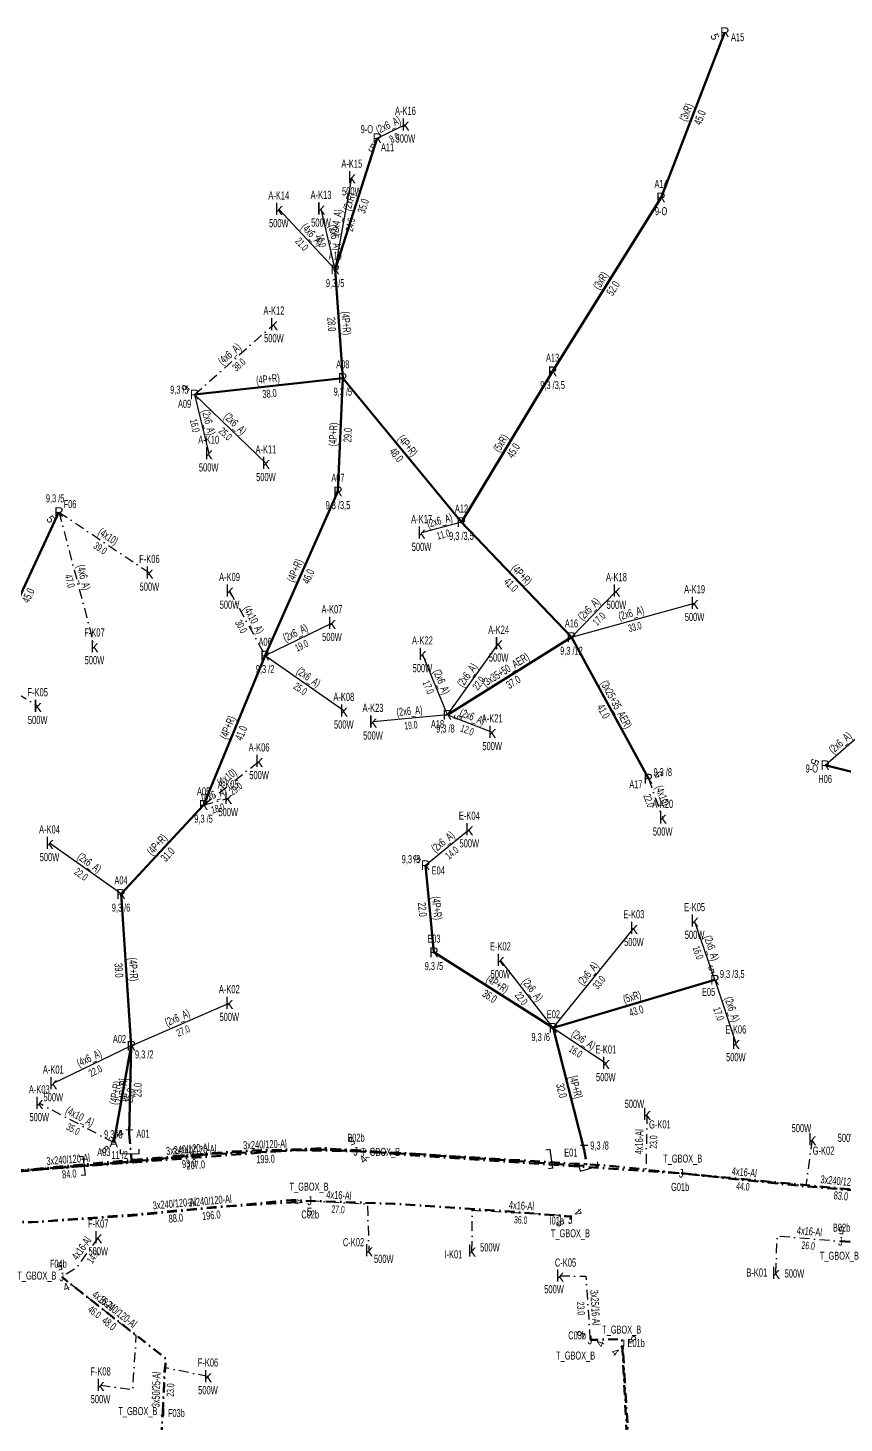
# Model space of a CAD drawing. Header units: millimetres. Extents: x 563565 to 566167, y 4094172 to 4096697.
# Drawn here: x 565089 to 565298.1, y 4095538.6 to 4095896.1 of the extents above; entities that cross this region are included whole.
import ezdxf
from ezdxf.enums import TextEntityAlignment as Align

# ---------------------------------------------------------------- set-up
doc = ezdxf.new("R2010")
doc.units = ezdxf.units.MM
doc.linetypes.add('DASHDOT', pattern=[5, 2.5, -1.25, 0, -1.25])
for name, color, linetype, lineweight in [('DIREK_AG_MEVCUT', 120, 'Continuous', 25), ('DIREK_BOX_YENI', 5, 'Continuous', 25), ('DIREK_OG_MEVCUT', 16, 'Continuous', 25), ('HAT_ABONE_HAVAI_MEVCUT', 56, 'Continuous', 30), ('HAT_ABONE_YERALTI_MEVCUT', 56, 'DASHDOT', 30), ('HAT_ABONE_YERALTI_YENI', 30, 'DASHDOT', 30), ('HAT_AG_HAVAI_BYSK', 3, 'Continuous', 50), ('HAT_AG_HAVAI_MEVCUT', 126, 'Continuous', 50), ('HAT_AG_YERALTI_YENI', 3, 'DASHDOT', 50), ('HAT_BOX_YERALTI_YENI', 5, 'DASHDOT', 50), ('HAT_OG_YERALTI_YENI', 1, 'DASHDOT', 70), ('KOFRE_ABONE_MEVCUT', 6, 'Continuous', 25)]:
    doc.layers.add(name, color=color, linetype=linetype, lineweight=lineweight)
doc.layers.add('DIREK_AG_TADILAT_BYSK', color=3, linetype='Continuous')
doc.layers.add('NIA_AG', color=5, linetype='Continuous')
doc.styles.add('Direk', font='B_CAD')
doc.styles.get("Standard").update_dxf_attribs({"font": 'Arial'})

# ---------------------------------------------------------------- blocks, each defined once
blk = doc.blocks.new('AG_NIA', base_point=(-64.4296, 129.8924))
at = {"layer": 'NIA_AG'}
for p, q in [((-64.429604, 132.292432), (-65.529604, 132.292432)), ((-64.429604, 127.492432), (-64.429604, 132.292432)), ((-64.429604, 127.492432), (-65.529604, 127.492432))]:
    blk.add_line(p, q, dxfattribs=at)

msp = doc.modelspace()

# ---------------------------------------------------------------- linework, layer by layer
at = {"layer": 'HAT_ABONE_HAVAI_MEVCUT'}
for p, q in [((565178.49, 4095867.81), (565185.71, 4095871.29)), ((565167.71, 4095834.2), (565171.97, 4095857.75)), ((565167.71, 4095834.2), (565153.27, 4095849.61)), ((565167.71, 4095834.2), (565164.08, 4095849.75)), ((565131.69, 4095802.16), (565135.31, 4095787.03)), ((565131.69, 4095802.16), (565149.97, 4095784.56)), ((565200.06, 4095769.43), (565189.84, 4095766.69)), ((565228.24, 4095740.01), (565239.77, 4095751.83)), ((565228.24, 4095740.01), (565259.78, 4095748.72)), ((565149.75, 4095735.31), (565166.89, 4095743.59)), ((565196.45, 4095720.12), (565209.59, 4095738.33)), ((565149.75, 4095735.31), (565169.92, 4095721.16)), ((565196.45, 4095720.12), (565190.06, 4095735.61)), ((565196.45, 4095720.12), (565177.4, 4095718.33)), ((565196.45, 4095720.12), (565207.93, 4095715.64)), ((565293.25, 4095707.17), (565303.35, 4095715.97)), ((565190.87, 4095681.56), (565202.07, 4095690.72)), ((565112.85, 4095674.2), (565094.52, 4095687.2)), ((565264.99, 4095652.21), (565259.79, 4095667.29)), ((565223.59, 4095639.88), (565244.24, 4095665.44)), ((565223.59, 4095639.88), (565210.03, 4095657.22)), ((565264.99, 4095652.21), (565270.35, 4095635.94)), ((565115.48, 4095635.31), (565140.58, 4095646.26)), ((565223.59, 4095639.88), (565237.04, 4095630.83)), ((565115.48, 4095635.31), (565095.5, 4095625.66))]:
    msp.add_line(p, q, dxfattribs=at)
at = {"layer": 'HAT_ABONE_YERALTI_MEVCUT', "flags": 128}
for points in [[(565131.69, 4095802.16), (565152.01, 4095820.12)], [(565096.95, 4095772.03), (565106.04, 4095737.64)], [(565096.95, 4095772.03), (565120.12, 4095756.48)], [(565140.64, 4095751.86), (565149.75, 4095735.31)], [(565077.78, 4095730.88), (565091.5, 4095722.33)], [(565133.99, 4095696.98), (565148.22, 4095708.2)], [(565247.94, 4095703.74), (565251.62, 4095693.75)], [(565133.99, 4095696.98), (565140.31, 4095698.73)], [(565110.97, 4095610.51), (565091.9, 4095620.58)]]:
    msp.add_lwpolyline(points, dxfattribs=at)
at = {"layer": 'HAT_ABONE_YERALTI_YENI', "flags": 128}
for points in [[(565247.58, 4095617.8), (565247.317674, 4095603.544939), (565256.367819, 4095602.644831)], [(565289.94, 4095611.33), (565288.311503, 4095599.494213), (565256.367819, 4095602.644831)], [(565161.169971, 4095595.600399), (565175.953027, 4095594.769441), (565176.35, 4095582.85)], [(565202.75, 4095582.77), (565202.844195, 4095593.174202), (565227.836269, 4095591.806855), (565227.974494, 4095590.767235)], [(565107.01, 4095586.21), (565101.449341, 4095578.441291), (565097.66, 4095576.075)], [(565280.62, 4095577.09), (565280.952427, 4095586.583181), (565297.167, 4095585.231)], [(565107.59, 4095548.33), (565115.830316, 4095547.238263), (565116.722355, 4095560.953366), (565097.66, 4095576.075)], [(565225.3, 4095576.35), (565231.953526, 4095576.301241), (565232.992709, 4095559.952188)], [(565135.12, 4095550.62), (565123.858669, 4095552.925013), (565123.534513, 4095541.385977)]]:
    msp.add_lwpolyline(points, dxfattribs=at)
at = {"layer": 'HAT_AG_HAVAI_BYSK'}
for p, q in [((565223.59, 4095639.88), (565231.49713, 4095608.687192)), ((565115.48, 4095635.31), (565114.975, 4095612.663))]:
    msp.add_line(p, q, dxfattribs=at)
at = {"layer": 'HAT_AG_HAVAI_MEVCUT'}
for p, q in [((565251.2, 4095852.62), (565267.54, 4095894.96)), ((565167.71, 4095834.2), (565178.49, 4095867.81)), ((565223.41, 4095808.08), (565251.2, 4095852.62)), ((565169.66, 4095806.38), (565167.71, 4095834.2)), ((565169.66, 4095806.38), (565131.69, 4095802.16)), ((565168.42, 4095777.31), (565169.66, 4095806.38)), ((565200.06, 4095769.43), (565169.66, 4095806.38)), ((565200.06, 4095769.43), (565223.41, 4095808.08)), ((565149.75, 4095735.31), (565168.42, 4095777.31)), ((565077.78, 4095730.88), (565096.95, 4095772.03)), ((565228.24, 4095740.01), (565200.06, 4095769.43)), ((565228.24, 4095740.01), (565196.45, 4095720.12)), ((565228.24, 4095740.01), (565247.94, 4095703.74)), ((565133.99, 4095696.98), (565149.75, 4095735.31)), ((565293.25, 4095707.17), (565326.55, 4095698.83)), ((565112.85, 4095674.2), (565133.99, 4095696.98)), ((565190.87, 4095681.56), (565193.01, 4095659.25)), ((565115.48, 4095635.31), (565112.85, 4095674.2)), ((565193.01, 4095659.25), (565223.59, 4095639.88)), ((565223.59, 4095639.88), (565264.99, 4095652.21)), ((565110.97, 4095610.51), (565115.48, 4095635.31))]:
    msp.add_line(p, q, dxfattribs=at)
at = {"layer": 'HAT_AG_YERALTI_YENI', "flags": 128}
for points in [[(565231.49713, 4095608.687192), (565232.222288, 4095604.48562), (565190.792826, 4095607.407302), (565163.67961, 4095608.751277), (565135.9017, 4095607.584446), (565108.613183, 4095605.013365), (565084.480083, 4095602.909753), (565081.032498, 4095603.026621), (565057.111884, 4095607.409298), (565058.462, 4095615.088)], [(565114.975, 4095612.663), (565115.574167, 4095605.61316), (565083.318789, 4095603.042079), (565081.651327, 4095602.81031), (565057.40136, 4095607.485002), (565058.462, 4095615.088)]]:
    msp.add_lwpolyline(points, dxfattribs=at)
at = {"layer": 'HAT_BOX_YERALTI_YENI', "flags": 128}
for points in [[(565227.974494, 4095590.767235), (565228.081084, 4095591.559049), (565209.605729, 4095593.048104), (565182.726783, 4095594.816405), (565156.399789, 4095595.753288), (565115.177392, 4095591.756409), (565089.653572, 4095590.085207), (565080.234067, 4095590.16117), (565073.397329, 4095590.616953), (565054.973316, 4095594.239162), (565057.984897, 4095611.27482), (565058.462, 4095615.088)], [(565058.462, 4095615.088), (565057.571777, 4095607.516983), (565081.576322, 4095602.807231), (565099.427804, 4095604.174578), (565164.274263, 4095609.111384), (565182.809418, 4095607.592109), (565256.367819, 4095602.644831)], [(565083.547503, 4095606.422723), (565083.898104, 4095602.916703), (565114.283605, 4095605.487784), (565145.9718, 4095608.505522), (565156.84046, 4095608.622389), (565172.968149, 4095608.271787)], [(565256.367819, 4095602.644831), (565338.533234, 4095594.800217)], [(565073.812, 4095590.631), (565090.051481, 4095590.099618), (565115.727228, 4095591.998712), (565137.680752, 4095594.049733), (565159.547382, 4095595.374867), (565161.169971, 4095595.600399)], [(565297.167, 4095585.231), (565324.48839, 4095583.295898), (565331.856874, 4095581.776623), (565338.693612, 4095578.206327), (565342.528984, 4095574.347397), (565346.385605, 4095566.984756), (565347.495845, 4095564.705844), (565349.248854, 4095549.629961)], [(565123.534513, 4095541.385977), (565124.275976, 4095555.212615), (565097.66, 4095576.075)], [(565053.278, 4095449.807), (565057.767397, 4095445.142181), (565083.806255, 4095464.394316), (565090.269937, 4095470.608128), (565088.631428, 4095482.545836), (565113.677208, 4095482.779909), (565135.44597, 4095483.013982), (565184.484204, 4095488.51469), (565248.239621, 4095499.839664), (565243.070648, 4095530.614138), (565241.331, 4095558.927)], [(565202.630642, 4095492.433887), (565236.622068, 4095498.306248), (565247.871771, 4095500.456819), (565242.539345, 4095533.420905), (565241.155282, 4095560.137148), (565232.992709, 4095559.952188)], [(565120.678016, 4095484.152311), (565123.534513, 4095541.385977)]]:
    msp.add_lwpolyline(points, dxfattribs=at)
at = {"layer": 'HAT_OG_YERALTI_YENI', "flags": 128}
msp.add_lwpolyline([(565058.462, 4095615.088), (565057.496446, 4095607.86214), (565081.514943, 4095602.89386), (565115.584684, 4095606.053952), (565141.754196, 4095608.226515), (565164.897766, 4095609.031934), (565237.554779, 4095604.583522), (565286.292329, 4095599.464607), (565323.983558, 4095596.327563), (565340.309921, 4095594.56647), (565355.903754, 4095591.938684), (565360.992553, 4095558.933998), (565367.267251, 4095518.511271), (565413.073392, 4095525.423973), (565450.990788, 4095530.85753), (565449.767, 4095536.37)], dxfattribs=at)

# ---------------------------------------------------------------- block references
at = {"layer": 'NIA_AG'}
for p, rotation in [((565103.439981, 4095604.571111), 6.956038), ((565115.121582, 4095607.665149), 271.679942), ((565223.09147, 4095606.325048), 8.253495), ((565232.874395, 4095603.880619), 285.989003)]:
    msp.add_blockref('AG_NIA', p, dxfattribs=dict(at, rotation=rotation))

# ---------------------------------------------------------------- texts
at = {"layer": 'DIREK_AG_MEVCUT', "linetype": 'ByBlock', "style": 'Direk'}
for p in [(565267.54, 4095894.96), (565178.49, 4095867.81), (565251.2, 4095852.62), (565167.71, 4095834.2), (565223.41, 4095808.08), (565169.66, 4095806.38), (565131.69, 4095802.16), (565168.42, 4095777.31), (565096.95, 4095772.03), (565200.06, 4095769.43), (565228.24, 4095740.01), (565149.75, 4095735.31), (565196.45, 4095720.12), (565293.25, 4095707.17), (565247.94, 4095703.74), (565133.99, 4095696.98), (565190.87, 4095681.56), (565112.85, 4095674.2), (565193.01, 4095659.25), (565264.99, 4095652.21), (565223.59, 4095639.88), (565115.48, 4095635.31)]:
    msp.add_text('R', height=2.5, dxfattribs=at).set_placement(p, align=Align.MIDDLE_CENTER)
at = {"layer": 'DIREK_AG_MEVCUT', "color": 32, "style": 'Direk'}
for rotation, p in [(293.897229, (565264.980034, 4095893.825727)), (330.596193, (565177.115307, 4095865.370693)), (236.968, (565129.342575, 4095803.686301)), (310.299272, (565094.814506, 4095770.219016)), (435.353551, (565199.159013, 4095719.412009)), (472.293786, (565250.530702, 4095704.802196)), (252.283782, (565290.582789, 4095708.022048)), (233.328476, (565188.624197, 4095683.232234)), (198.827702, (565264.086375, 4095654.860181))]:
    msp.add_text('5', height=2, rotation=rotation, dxfattribs=at).set_placement(p, align=Align.MIDDLE_CENTER)
at = {"layer": 'DIREK_AG_MEVCUT', "linetype": 'ByBlock', "width": 0.53}
for s, p in [('A15', (565270.805276, 4095893.699853)), ('9-O', (565175.830184, 4095870.124149)), ('A11', (565181.130497, 4095865.512659)), ('A14', (565251.2, 4095856.12)), ('9-O', (565251.2, 4095849.12)), ('A10', (565167.71, 4095837.7)), ('9,3 /5', (565167.71, 4095830.7)), ('A08', (565169.66, 4095809.88)), ('A13', (565223.41, 4095811.58)), ('9,3 /3,5', (565223.41, 4095804.58)), ('9,3 /5', (565127.804013, 4095803.387941)), ('9,3 /5', (565169.66, 4095802.88)), ('A09', (565129.128586, 4095799.774805)), ('A07', (565168.42, 4095780.81)), ('9,3 /5', (565095.966601, 4095775.557532)), ('F06', (565099.786744, 4095774.080093)), ('9,3 /3,5', (565168.42, 4095773.81)), ('A12', (565200.06, 4095772.93)), ('9,3 /3,5', (565200.06, 4095765.93)), ('A16', (565228.24, 4095743.51)), ('A06', (565149.75, 4095738.81)), ('9,3 /12', (565228.24, 4095736.51)), ('9,3 /2', (565149.75, 4095731.81)), ('A18', (565193.919466, 4095717.702067)), ('9,3 /8', (565195.952849, 4095716.571347)), ('9,3 /8', (565251.626525, 4095705.409596)), ('9-O', (565289.814646, 4095706.345096)), ('A17', (565244.751734, 4095702.296061)), ('H06', (565293.232951, 4095703.670042)), ('A05', (565133.99, 4095700.48)), ('9,3 /5', (565133.99, 4095693.48)), ('9,3 /3', (565187.128583, 4095683.119035)), ('E04', (565194.100735, 4095680.213764)), ('A04', (565112.85, 4095677.7)), ('9,3 /6', (565112.85, 4095670.7)), ('E03', (565193.01, 4095662.75)), ('9,3 /5', (565193.01, 4095655.75)), ('9,3 /3,5', (565269.416818, 4095653.702352)), ('E05', (565263.368975, 4095649.10802)), ('E02', (565223.617769, 4095643.37989)), ('A02', (565112.454292, 4095637.069287)), ('9,3 /6', (565220.363479, 4095637.541238)), ('9,3 /2', (565118.796163, 4095633.085496))]:
    msp.add_text(s, height=2.05, dxfattribs=at).set_placement(p, align=Align.MIDDLE_CENTER)
at = {"layer": 'DIREK_AG_TADILAT_BYSK', "width": 0.53}
for s, p in [('9,3 /8', (565110.874572, 4095612.648596)), ('A01', (565118.473292, 4095612.772342)), ('E01', (565228.07372, 4095607.959001)), ('9,3 /8', (565235.435851, 4095609.750434))]:
    msp.add_text(s, height=2.05, dxfattribs=at).set_placement(p, align=Align.MIDDLE_CENTER)
at = {"layer": 'DIREK_AG_TADILAT_BYSK', "style": 'Direk'}
for p in [(565114.975, 4095612.663), (565231.49713, 4095608.687192)]:
    msp.add_text('T', height=2.5, dxfattribs=at).set_placement(p, align=Align.MIDDLE_CENTER)
at = {"layer": 'DIREK_BOX_YENI', "width": 0.53}
for s, p in [('B02b', (565173.044218, 4095611.77096)), ('T_GBOX_B', (565179.348423, 4095608.133086)), ('T_GBOX_B', (565256.734463, 4095606.406621)), ('T_GBOX_B', (565161.021745, 4095599.21545)), ('G01b', (565256.078581, 4095599.156803)), ('C02b', (565161.31336, 4095592.103338)), ('I01b', (565224.482042, 4095590.537505)), ('T_GBOX_B', (565227.971643, 4095587.26489)), ('B02b', (565297.436076, 4095588.720642)), ('F04b', (565096.790689, 4095579.465324)), ('T_GBOX_B', (565296.880887, 4095581.520414)), ('T_GBOX_B', (565091.292162, 4095576.433296)), ('T_GBOX_B', (565241.10551, 4095562.596855)), ('C03b', (565229.6924, 4095561.117504)), ('E01b', (565244.824412, 4095559.141648)), ('T_GBOX_B', (565229.309433, 4095555.937171)), ('T_GBOX_B', (565117.164436, 4095541.715739)), ('F03b', (565127.029833, 4095541.205033))]:
    msp.add_text(s, height=2.05, dxfattribs=at).set_placement(p, align=Align.MIDDLE_CENTER)
at = {"layer": 'DIREK_BOX_YENI', "color": 32, "style": 'Direk'}
for s, rotation, p in [('5', 201.254638, (565171.953111, 4095610.881327)), ('4', 403.754637, (565174.904549, 4095606.249325)), ('4', 275.130543, (565158.381189, 4095595.350008)), ('5', 359.565368, (565161.148731, 4095592.80048)), ('4', 491.143299, (565230.08308, 4095592.60948)), ('5', 290.548333, (565225.35264, 4095589.784442)), ('5', 175.411889, (565297.390978, 4095588.022027)), ('5', 190.47868, (565097.150765, 4095578.828303)), ('4', 384.177792, (565098.806794, 4095573.520619)), ('5', 238.425152, (565230.607229, 4095561.418302)), ('4', 429.38279, (565235.613379, 4095558.966245)), ('5', 116.016048, (565243.847279, 4095560.155144)), ('4', 318.516048, (565239.476251, 4095556.829404))]:
    msp.add_text(s, height=2, rotation=rotation, dxfattribs=at).set_placement(p, align=Align.MIDDLE_CENTER)
at = {"layer": 'DIREK_BOX_YENI', "style": 'Direk', "width": 0.8}
for p in [(565172.968149, 4095608.271787), (565256.367819, 4095602.644831), (565161.169971, 4095595.600399), (565227.974494, 4095590.767235), (565297.167, 4095585.231), (565097.66, 4095576.075), (565232.992709, 4095559.952188), (565241.331, 4095558.927), (565123.534513, 4095541.385977)]:
    msp.add_text('J', height=2.25, dxfattribs=at).set_placement(p, align=Align.MIDDLE_CENTER)
at = {"layer": 'DIREK_OG_MEVCUT', "color": 32, "style": 'Direk'}
for s, rotation, p in [('4', 502.810717, (565112.66246, 4095612.7406)), ('5', 309.369516, (565108.805401, 4095608.733906))]:
    msp.add_text(s, height=2, rotation=rotation, dxfattribs=at).set_placement(p, align=Align.MIDDLE_CENTER)
at = {"layer": 'DIREK_OG_MEVCUT', "linetype": 'ByBlock', "width": 0.53}
for s, p in [('A03', (565108.45426, 4095608.076679)), ('11 /2', (565112.516638, 4095607.328827))]:
    msp.add_text(s, height=2.05, dxfattribs=at).set_placement(p, align=Align.MIDDLE_CENTER)
at = {"layer": 'DIREK_OG_MEVCUT', "linetype": 'ByBlock', "style": 'Direk'}
msp.add_text('A', height=2.5, dxfattribs=at).set_placement((565110.97, 4095610.51), align=Align.MIDDLE_CENTER)
at = {"layer": 'HAT_ABONE_HAVAI_MEVCUT', "lineweight": 30, "width": 0.53}
for s, rotation, p in [('(2x6_A)', 25.733809, (565181.730938, 4095870.315698, 282592.855)), ('(2x4_A)', 79.746546, (565169.003575, 4095846.126302, 282585.985)), ('(4x6_A)', 313.138782, (565161.110245, 4095842.486203, 282576.635)), ('(2x6_A)', 283.139846, (565166.722745, 4095842.168229, 282582.04)), ('(2x6_A)', 283.455623, (565134.326668, 4095794.792788, 282567.655)), ('(2x6_A)', 316.085743, (565141.419544, 4095793.972322, 282574.985)), ('(2x6_A)', 375.008156, (565194.729887, 4095768.881006, 282594.92)), ('(2x6_A)', 45.71156, (565233.396541, 4095746.51353, 282619.885)), ('(2x6_A)', 15.437877, (565243.783736, 4095745.184332, 282629.89)), ('(2x6_A)', 25.784283, (565157.950264, 4095740.215372, 282583.445)), ('(2x6_A)', 324.948922, (565160.32316, 4095728.930844, 282584.96)), ('(2x6_A)', 292.417333, (565194.040766, 4095728.189148, 282595.03)), ('(2x6_A)', 54.186479, (565202.330713, 4095729.722377, 282604.795)), ('(2x6_A)', 365.367937, (565186.845482, 4095720.071272, 282588.7)), ('(2x6_A)', 338.682088, (565202.499011, 4095718.671841, 282603.965)), ('(2x6_A)', 41.065218, (565297.74162, 4095712.210868, 282651.675)), ('(2x6_A)', 39.278262, (565195.931876, 4095686.797968, 282601.035)), ('(2x6_A)', 324.654977, (565104.176724, 4095681.393331, 282547.26)), ('(2x6_A)', 289.025606, (565263.193567, 4095660.027092, 282629.895)), ('(2x6_A)', 51.065152, (565233.253818, 4095653.194171, 282622.12)), ('(2x6_A)', 308.025654, (565217.479575, 4095649.073612, 282605.015)), ('(2x6_A)', 288.233986, (565268.477319, 4095644.340964, 282635.175)), ('(2x6_A)', 23.569476, (565127.690118, 4095641.564089, 282570.29)), ('(2x6_A)', 326.064871, (565230.789516, 4095636.06022, 282618.52)), ('(4x6_A)', 385.779752, (565105.120324, 4095631.250402, 282547.75))]:
    msp.add_text(s, height=2.05, rotation=rotation, dxfattribs=at).set_placement(p, align=Align.CENTER)
for s, rotation, p in [('8.0', 25.733809, (565182.469062, 4095868.784302, 282592.855)), ('24.0', 79.746546, (565170.676425, 4095845.823698, 282585.985)), ('21.0', 313.138782, (565159.869755, 4095841.323797, 282576.635)), ('16.0', 283.139846, (565165.067255, 4095841.781771, 282582.04)), ('16.0', 283.455623, (565132.673332, 4095794.397212, 282567.655)), ('25.0', 316.085743, (565140.240456, 4095792.747678, 282574.985)), ('11.0', 375.008156, (565195.170113, 4095767.238994, 282594.92)), ('17.0', 45.71156, (565234.613459, 4095745.32647, 282619.885)), ('33.0', 15.437877, (565244.236264, 4095743.545668, 282629.89)), ('19.0', 25.784283, (565158.689736, 4095738.684628, 282583.445)), ('25.0', 324.948922, (565159.34684, 4095727.539156, 282584.96)), ('17.0', 292.417333, (565192.469234, 4095727.540852, 282595.03)), ('22.0', 54.186479, (565203.709287, 4095728.727623, 282604.795)), ('19.0', 365.367937, (565187.004518, 4095718.378728, 282588.7)), ('12.0', 338.682088, (565201.880989, 4095717.088159, 282603.965)), ('14.0', 39.278262, (565197.008124, 4095685.482032, 282601.035)), ('22.0', 324.654977, (565103.193276, 4095680.006669, 282547.26)), ('16.0', 289.025606, (565261.586433, 4095659.472908, 282629.895)), ('33.0', 51.065152, (565234.576182, 4095652.125829, 282622.12)), ('22.0', 308.025654, (565216.140425, 4095648.026388, 282605.015)), ('17.0', 288.233986, (565266.862681, 4095643.809036, 282635.175)), ('27.0', 23.569476, (565128.369882, 4095640.005911, 282570.29)), ('16.0', 326.064871, (565229.840484, 4095634.64978, 282618.52)), ('22.0', 385.779752, (565105.859676, 4095629.719598, 282547.75))]:
    msp.add_text(s, height=1.9, rotation=rotation, dxfattribs=at).set_placement(p, align=Align.TOP_CENTER)
at = {"layer": 'HAT_ABONE_YERALTI_MEVCUT', "lineweight": 30, "width": 0.53}
for s, rotation, p in [('(4x6_A)', 41.472123, (565141.287083, 4095811.776886)), ('(4x10)', 326.133393, (565109.008672, 4095764.960787)), ('(4x6_A)', 284.805871, (565102.316778, 4095755.052213)), ('(4x10_A)', 298.830725, (565145.939641, 4095743.99489)), ('(4x10)', 38.254898, (565140.578713, 4095703.257474)), ('(4x6_A)', 15.477343, (565136.923171, 4095698.674176)), ('(4x10)', 290.222202, (565250.577605, 4095699.038813)), ('(4x10_A)', 332.163503, (565101.831908, 4095616.296641))]:
    msp.add_text(s, height=2.05, rotation=rotation, dxfattribs=at).set_placement(p, align=Align.CENTER)
for s, rotation, p in [('38.0', 41.472123, (565142.412917, 4095810.503114)), ('39.0', 326.133393, (565108.061328, 4095763.549213)), ('47.0', 284.805871, (565100.673222, 4095754.617787)), ('30.0', 298.830725, (565144.450359, 4095743.17511)), ('29.0', 38.254898, (565141.631287, 4095701.922526)), ('22.0', 290.222202, (565248.982395, 4095698.451187)), ('18.0', 15.477343, (565137.376829, 4095697.035824)), ('35.0', 332.163503, (565101.038092, 4095614.793359))]:
    msp.add_text(s, height=1.9, rotation=rotation, dxfattribs=at).set_placement(p, align=Align.TOP_CENTER)
at = {"layer": 'HAT_ABONE_YERALTI_YENI', "lineweight": 30, "width": 0.53}
for s, rotation, p in [('4x16-Al', 448.945745, (565246.598981, 4095610.688109)), ('4x16-Al', 354.367113, (565272.423092, 4095601.915418)), ('4x16-Al', 356.78278, (565168.609203, 4095596.03358)), ('4x16-Al', 356.868399, (565215.386667, 4095593.339259)), ('4x16-Al', 355.234498, (565289.130475, 4095586.754359)), ('4x16-Al', 414.405805, (565103.538485, 4095582.82038)), ('4x16-Al', 321.576014, (565107.719432, 4095569.180101)), ('3x25/16-Al', 273.636957, (565233.321405, 4095568.180634)), ('3x50/25-Al', 448.390864, (565122.846926, 4095547.179364))]:
    msp.add_text(s, height=2.05, rotation=rotation, dxfattribs=at).set_placement(p, align=Align.CENTER)
for s, rotation, p in [('23.0', 448.945745, (565248.298693, 4095610.65683)), ('44.0', 354.367113, (565272.25623, 4095600.223627)), ('27.0', 356.78278, (565168.513796, 4095594.33626)), ('36.0', 356.868399, (565215.293797, 4095591.641798)), ('26.0', 355.234498, (565288.989242, 4095585.060235)), ('14.0', 414.405805, (565104.920856, 4095581.830911)), ('46.0', 321.576014, (565106.662923, 4095567.848265)), ('23.0', 273.636957, (565231.624829, 4095568.072796)), ('23.0', 448.390864, (565124.546256, 4095547.131626))]:
    msp.add_text(s, height=1.9, rotation=rotation, dxfattribs=at).set_placement(p, align=Align.TOP_CENTER)
at = {"layer": 'HAT_AG_HAVAI_BYSK', "lineweight": 30, "width": 0.53}
for rotation, p in [(284.224401, (565228.367505, 4095624.492458)), (448.722185, (565114.377635, 4095624.005598))]:
    msp.add_text('[4P+R]', height=2.05, rotation=rotation, dxfattribs=at).set_placement(p, align=Align.CENTER)
for s, rotation, p in [('23.0', 448.722185, (565116.077212, 4095623.967688)), ('32.0', 284.224401, (565226.719626, 4095624.074734))]:
    msp.add_text(s, height=2.05, rotation=rotation, dxfattribs=at).set_placement(p, align=Align.TOP_CENTER)
at = {"layer": 'HAT_AG_HAVAI_MEVCUT', "lineweight": 30, "width": 0.53}
for s, rotation, p in [('(3xR)', 68.897228, (565258.577004, 4095874.096036, 282633.77)), ('(2xR)', 72.216986, (565172.290613, 4095851.264601, 282589.245)), ('(3xR)', 58.038577, (565236.583856, 4095830.799946, 282625.6)), ('(4P+R)', 274.009502, (565169.53292, 4095820.349434, 282583.855)), ('(4P+R)', 366.341848, (565150.581109, 4095805.114798, 282565.845)), ('(4P+R)', 87.557491, (565168.190772, 4095791.881224, 282584.83)), ('(4P+R)', 309.445273, (565185.516397, 4095788.44504, 282584.83)), ('(5xR)', 58.862159, (565211.007463, 4095789.194534, 282611.705)), ('(4P+R)', 66.033714, (565158.308283, 4095756.655269, 282584.21)), ('(4P+R)', 313.76674, (565214.763838, 4095755.307965, 282600.03)), ('(3x35+50_AER)', 392.032916, (565211.894155, 4095730.785582, 282598.225)), ('(3x25+35_AER)', 298.508536, (565238.836934, 4095722.280696, 282623.97)), ('(4P+R)', 67.649192, (565141.083858, 4095716.468235, 282574.875)), ('(4P+R)', 47.138466, (565122.79695, 4095686.168195, 282566.995)), ('(4P+R)', 275.479112, (565192.786116, 4095670.48616, 282596.505)), ('(4P+R)', 273.86883, (565115.013063, 4095654.812352, 282556.425)), ('(4P+R)', 327.648991, (565208.754839, 4095650.283068, 282611.795)), ('(5xR)', 16.584904, (565244.04738, 4095646.859638, 282632.495)), ('(4P+R)', 79.69312, (565112.388716, 4095623.062082, 282557.74))]:
    msp.add_text(s, height=2.05, rotation=rotation, dxfattribs=at).set_placement(p, align=Align.CENTER)
for s, rotation, p in [('45.0', 68.897228, (565260.162996, 4095873.483964, 282633.77)), ('35.0', 72.216986, (565173.909387, 4095850.745399, 282589.245)), ('52.0', 58.038577, (565238.026144, 4095829.900054, 282625.6)), ('28.0', 274.009502, (565167.83708, 4095820.230566, 282583.855)), ('38.0', 366.341848, (565150.768891, 4095803.425202, 282565.845)), ('29.0', 87.557491, (565169.889228, 4095791.808776, 282584.83)), ('48.0', 309.445273, (565184.203603, 4095787.36496, 282584.83)), ('45.0', 58.862159, (565212.462537, 4095788.315466, 282611.705)), ('46.0', 66.033714, (565159.861717, 4095755.964731, 282584.21)), ('45.0', 65.021231, (565088.135495, 4095751.09606, 282548.475)), ('41.0', 313.76674, (565213.536162, 4095754.132035, 282600.03)), ('37.0', 392.032916, (565212.795845, 4095729.344418, 282598.225)), ('41.0', 298.508536, (565237.343066, 4095721.469304, 282623.97)), ('41.0', 67.649192, (565142.656142, 4095715.821765, 282574.875)), ('31.0', 47.138466, (565124.04305, 4095685.011805, 282566.995)), ('22.0', 275.479112, (565191.093884, 4095670.32384, 282596.505)), ('39.0', 273.86883, (565113.316937, 4095654.697648, 282556.425)), ('36.0', 327.648991, (565207.845161, 4095648.846932, 282611.795)), ('43.0', 16.584904, (565244.53262, 4095645.230362, 282632.495)), ('25.0', 79.69312, (565114.061284, 4095622.757918, 282557.74))]:
    msp.add_text(s, height=2.05, rotation=rotation, dxfattribs=at).set_placement(p, align=Align.TOP_CENTER)
at = {"layer": 'HAT_AG_YERALTI_YENI', "lineweight": 30, "width": 0.53}
for rotation, p in [(362.405336, (565149.754982, 4095609.017112)), (364.557419, (565099.378939, 4095605.174932))]:
    msp.add_text('3x240/120-Al', height=2.05, rotation=rotation, dxfattribs=at).set_placement(p, align=Align.CENTER)
for s, rotation, p in [('199.0', 362.405336, (565149.826328, 4095607.31861)), ('84.0', 364.557419, (565099.514018, 4095603.480307))]:
    msp.add_text(s, height=2.05, rotation=rotation, dxfattribs=at).set_placement(p, align=Align.TOP_CENTER)
at = {"layer": 'HAT_BOX_YERALTI_YENI', "lineweight": 30, "width": 0.53}
for rotation, p in [(5.439999, (565130.04712, 4095607.842825)), (4.353569, (565131.786509, 4095607.490528)), (354.546306, (565297.531312, 4095599.568677)), (5.3374, (565126.624923, 4095593.870537)), (365.538025, (565135.70656, 4095594.600881)), (321.910186, (565111.492259, 4095566.31265))]:
    msp.add_text('3x240/120-Al', height=2.05, rotation=rotation, dxfattribs=at).set_placement(p, align=Align.CENTER)
for s, rotation, p in [('93.0', 5.439999, (565130.208286, 4095606.150481)), ('207.0', 4.353569, (565131.915558, 4095605.795434)), ('83.0', 354.546306, (565297.369742, 4095597.876372)), ('88.0', 5.3374, (565126.783058, 4095592.177908)), ('196.0', 365.538025, (565135.870621, 4095592.908816)), ('48.0', 321.910186, (565110.443536, 4095564.974674))]:
    msp.add_text(s, height=2.05, rotation=rotation, dxfattribs=at).set_placement(p, align=Align.TOP_CENTER)
at = {"layer": 'KOFRE_ABONE_MEVCUT', "linetype": 'ByBlock', "width": 0.6}
for s, p in [('A-K16', (565185.71, 4095873.79)), ('A-K15', (565171.97, 4095860.25)), ('A-K14', (565153.27, 4095852.11)), ('A-K13', (565164.08, 4095852.25)), ('A-K12', (565152.01, 4095822.62)), ('A-K10', (565135.31, 4095789.53)), ('A-K11', (565149.97, 4095787.06)), ('A-K17', (565189.84, 4095769.19)), ('F-K06', (565120.12, 4095758.98)), ('A-K09', (565140.64, 4095754.36)), ('A-K18', (565239.77, 4095754.33)), ('A-K19', (565259.78, 4095751.22)), ('A-K07', (565166.89, 4095746.09)), ('F-K07', (565106.04, 4095740.14)), ('A-K24', (565209.59, 4095740.83)), ('A-K22', (565190.06, 4095738.11)), ('F-K05', (565091.5, 4095724.83)), ('A-K08', (565169.92, 4095723.66)), ('A-K23', (565177.4, 4095720.83)), ('A-K21', (565207.93, 4095718.14)), ('A-K06', (565148.22, 4095710.7)), ('A-K05', (565140.31, 4095701.23)), ('A-K20', (565251.62, 4095696.25)), ('E-K04', (565202.07, 4095693.22)), ('A-K04', (565094.52, 4095689.7)), ('E-K03', (565244.24, 4095667.94)), ('E-K05', (565259.79, 4095669.79)), ('E-K02', (565210.03, 4095659.72)), ('A-K02', (565140.58, 4095648.76)), ('E-K06', (565270.35, 4095638.44)), ('E-K01', (565237.04, 4095633.33)), ('A-K01', (565095.5, 4095628.16)), ('A-K03', (565091.9, 4095623.08)), ('F-K07', (565107.01, 4095588.71)), ('F-K08', (565107.59, 4095550.83)), ('F-K06', (565135.12, 4095553.12))]:
    msp.add_text(s, height=2.1, dxfattribs=at).set_placement(p, align=Align.CENTER)
at = {"layer": 'KOFRE_ABONE_MEVCUT', "linetype": 'ByBlock', "style": 'Direk'}
for p in [(565185.71, 4095871.29), (565171.97, 4095857.75), (565153.27, 4095849.61), (565164.08, 4095849.75), (565152.01, 4095820.12), (565135.31, 4095787.03), (565149.97, 4095784.56), (565189.84, 4095766.69), (565120.12, 4095756.48), (565140.64, 4095751.86), (565239.77, 4095751.83), (565259.78, 4095748.72), (565166.89, 4095743.59), (565106.04, 4095737.64), (565209.59, 4095738.33), (565190.06, 4095735.61), (565091.5, 4095722.33), (565169.92, 4095721.16), (565177.4, 4095718.33), (565207.93, 4095715.64), (565148.22, 4095708.2), (565140.31, 4095698.73), (565251.62, 4095693.75), (565202.07, 4095690.72), (565094.52, 4095687.2), (565244.24, 4095665.44), (565259.79, 4095667.29), (565210.03, 4095657.22), (565140.58, 4095646.26), (565270.35, 4095635.94), (565237.04, 4095630.83), (565095.5, 4095625.66), (565091.9, 4095620.58), (565247.58, 4095617.8), (565289.94, 4095611.33), (565107.01, 4095586.21), (565176.35, 4095582.85), (565202.75, 4095582.77), (565225.3, 4095576.35), (565280.62, 4095577.09), (565135.12, 4095550.62), (565107.59, 4095548.33)]:
    msp.add_text('k', height=3, dxfattribs=at).set_placement(p, align=Align.MIDDLE_CENTER)
at = {"layer": 'KOFRE_ABONE_MEVCUT', "linetype": 'ByBlock', "width": 0.6}
for p in [(565185.71, 4095868.79), (565171.97, 4095855.25), (565153.27, 4095847.11), (565164.08, 4095847.25), (565152.01, 4095817.62), (565135.31, 4095784.53), (565149.97, 4095782.06), (565189.84, 4095764.19), (565120.12, 4095753.98), (565140.64, 4095749.36), (565239.77, 4095749.33), (565259.78, 4095746.22), (565166.89, 4095741.09), (565106.04, 4095735.14), (565209.59, 4095735.83), (565190.06, 4095733.11), (565091.5, 4095719.83), (565169.92, 4095718.66), (565177.4, 4095715.83), (565207.93, 4095713.14), (565148.22, 4095705.7), (565140.31, 4095696.23), (565251.62, 4095691.25), (565202.07, 4095688.22), (565094.52, 4095684.7), (565244.24, 4095662.94), (565259.79, 4095664.79), (565210.03, 4095654.72), (565140.58, 4095643.76), (565270.35, 4095633.44), (565237.04, 4095628.33), (565095.5, 4095623.16), (565091.9, 4095618.08), (565107.01, 4095583.71), (565107.59, 4095545.83), (565135.12, 4095548.12)]:
    msp.add_text('500W', height=2.1, dxfattribs=at).set_placement(p, align=Align.TOP_CENTER)
for s, p in [('500W', (565244.369288, 4095620.433899)), ('G-K01', (565250.896131, 4095615.166101)), ('500W', (565287.148292, 4095614.221069)), ('500W', (565298.955312, 4095611.716328)), ('G-K02', (565292.82337, 4095608.4384)), ('C-K02', (565172.412589, 4095584.983264)), ('500W', (565207.35315, 4095583.65919)), ('500W', (565180.162241, 4095580.716736)), ('I-K01', (565197.99695, 4095581.885297)), ('C-K05', (565226.717567, 4095579.765723)), ('B-K01', (565275.714218, 4095577.215039)), ('500W', (565285.369828, 4095576.964984)), ('500W', (565223.782412, 4095572.934277))]:
    msp.add_text(s, height=2.1, dxfattribs=at).set_placement(p, align=Align.MIDDLE_CENTER)

doc.saveas('drawing.dxf')
